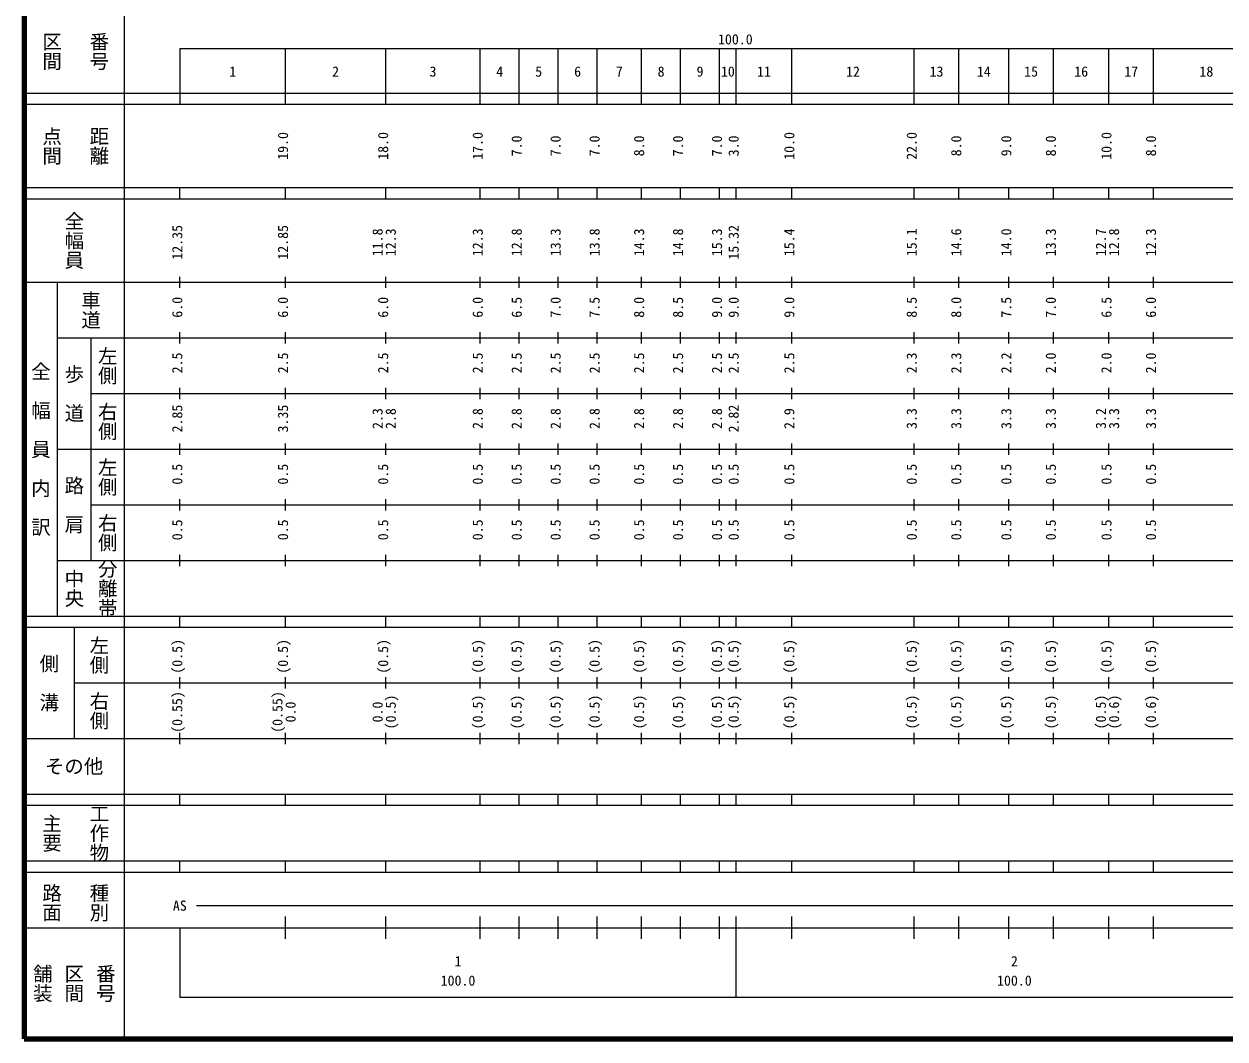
# Model space of a CAD drawing. Units: millimetres on the paper, enlarged 1000 times. Extents: x 40000 to 680000, y 20000 to 380000.
# Drawn here: x 40000 to 255846, y 20000 to 202409 of the extents above; entities that cross this region are included whole.
import ezdxf
from ezdxf.enums import TextEntityAlignment as Align

# ---------------------------------------------------------------- set-up
doc = ezdxf.new("R2010")
doc.units = ezdxf.units.MM
doc.header["$LTSCALE"] = 1000
doc.layers.add('M-TTL', color=2, linetype='Continuous', lineweight=140)
doc.layers.add('M-TTL-BAND', color=7, linetype='Continuous', lineweight=25)
doc.styles.add('@ＭＳ ゴシック', font='')
doc.styles.add('ＭＳ ゴシック', font='')
doc.styles.get('@ＭＳ ゴシック').set_extended_font_data('@MS Gothic')
doc.styles.get('ＭＳ ゴシック').set_extended_font_data('MS Gothic')

msp = doc.modelspace()

# ---------------------------------------------------------------- linework, layer by layer
at = {"layer": 'M-TTL'}
for p, q in [((40000, 380000), (40000, 20000)), ((40000, 20000), (680000, 20000))]:
    msp.add_line(p, q, dxfattribs=at)
at = {"layer": 'M-TTL-BAND'}
for p, q in [((58000, 370000), (58000, 20000)), ((68000, 198000), (579000, 198000)), ((68000, 198000), (68000, 188000)), ((87000, 188000), (87000, 198000)), ((105000, 188000), (105000, 198000)), ((122000, 188000), (122000, 198000)), ((129000, 188000), (129000, 198000)), ((136000, 188000), (136000, 198000)), ((143000, 188000), (143000, 198000)), ((151000, 188000), (151000, 198000)), ((158000, 188000), (158000, 198000)), ((165000, 188000), (165000, 198000)), ((168000, 188000), (168000, 198000)), ((178000, 188000), (178000, 198000)), ((200000, 188000), (200000, 198000)), ((208000, 188000), (208000, 198000)), ((217000, 188000), (217000, 198000)), ((225000, 188000), (225000, 198000)), ((235000, 188000), (235000, 198000)), ((243000, 188000), (243000, 198000)), ((40000, 190000), (579000, 190000)), ((40000, 188000), (579000, 188000)), ((40000, 173000), (579000, 173000)), ((68000, 171000), (68000, 173000)), ((87000, 171000), (87000, 173000)), ((105000, 171000), (105000, 173000)), ((122000, 171000), (122000, 173000)), ((129000, 171000), (129000, 173000)), ((136000, 171000), (136000, 173000)), ((143000, 171000), (143000, 173000)), ((151000, 171000), (151000, 173000)), ((158000, 171000), (158000, 173000)), ((165000, 171000), (165000, 173000)), ((168000, 171000), (168000, 173000)), ((178000, 171000), (178000, 173000)), ((200000, 171000), (200000, 173000)), ((208000, 171000), (208000, 173000)), ((217000, 171000), (217000, 173000)), ((225000, 171000), (225000, 173000)), ((235000, 171000), (235000, 173000)), ((243000, 171000), (243000, 173000)), ((40000, 171000), (579000, 171000)), ((40000, 156000), (579000, 156000)), ((46000, 96000), (46000, 156000)), ((68000, 155000), (68000, 157000)), ((87000, 155000), (87000, 157000)), ((105000, 155000), (105000, 157000)), ((122000, 155000), (122000, 157000)), ((129000, 155000), (129000, 157000)), ((136000, 155000), (136000, 157000)), ((143000, 155000), (143000, 157000)), ((151000, 155000), (151000, 157000)), ((158000, 155000), (158000, 157000)), ((165000, 155000), (165000, 157000)), ((168000, 155000), (168000, 157000)), ((178000, 155000), (178000, 157000)), ((200000, 155000), (200000, 157000)), ((208000, 155000), (208000, 157000)), ((217000, 155000), (217000, 157000)), ((225000, 155000), (225000, 157000)), ((235000, 155000), (235000, 157000)), ((243000, 155000), (243000, 157000)), ((68000, 145000), (68000, 147000)), ((87000, 145000), (87000, 147000)), ((105000, 145000), (105000, 147000)), ((122000, 145000), (122000, 147000)), ((129000, 145000), (129000, 147000)), ((136000, 145000), (136000, 147000)), ((143000, 145000), (143000, 147000)), ((151000, 145000), (151000, 147000)), ((158000, 145000), (158000, 147000)), ((165000, 145000), (165000, 147000)), ((168000, 145000), (168000, 147000)), ((178000, 145000), (178000, 147000)), ((200000, 145000), (200000, 147000)), ((208000, 145000), (208000, 147000)), ((217000, 145000), (217000, 147000)), ((225000, 145000), (225000, 147000)), ((235000, 145000), (235000, 147000)), ((243000, 145000), (243000, 147000)), ((46000, 146000), (579000, 146000)), ((52000, 146000), (52000, 106000)), ((52000, 136000), (579000, 136000)), ((68000, 135000), (68000, 137000)), ((87000, 135000), (87000, 137000)), ((105000, 135000), (105000, 137000)), ((122000, 135000), (122000, 137000)), ((129000, 135000), (129000, 137000)), ((136000, 135000), (136000, 137000)), ((143000, 135000), (143000, 137000)), ((151000, 135000), (151000, 137000)), ((158000, 135000), (158000, 137000)), ((165000, 135000), (165000, 137000)), ((168000, 135000), (168000, 137000)), ((178000, 135000), (178000, 137000)), ((200000, 135000), (200000, 137000)), ((208000, 135000), (208000, 137000)), ((217000, 135000), (217000, 137000)), ((225000, 135000), (225000, 137000)), ((235000, 135000), (235000, 137000)), ((243000, 135000), (243000, 137000)), ((46000, 126000), (579000, 126000)), ((68000, 125000), (68000, 127000)), ((87000, 125000), (87000, 127000)), ((105000, 125000), (105000, 127000)), ((122000, 125000), (122000, 127000)), ((129000, 125000), (129000, 127000)), ((136000, 125000), (136000, 127000)), ((143000, 125000), (143000, 127000)), ((151000, 125000), (151000, 127000)), ((158000, 125000), (158000, 127000)), ((165000, 125000), (165000, 127000)), ((168000, 125000), (168000, 127000)), ((178000, 125000), (178000, 127000)), ((200000, 125000), (200000, 127000)), ((208000, 125000), (208000, 127000)), ((217000, 125000), (217000, 127000)), ((225000, 125000), (225000, 127000)), ((235000, 125000), (235000, 127000)), ((243000, 125000), (243000, 127000)), ((68000, 115000), (68000, 117000)), ((87000, 115000), (87000, 117000)), ((105000, 115000), (105000, 117000)), ((122000, 115000), (122000, 117000)), ((129000, 115000), (129000, 117000)), ((136000, 115000), (136000, 117000)), ((143000, 115000), (143000, 117000)), ((151000, 115000), (151000, 117000)), ((158000, 115000), (158000, 117000)), ((165000, 115000), (165000, 117000)), ((168000, 115000), (168000, 117000)), ((178000, 115000), (178000, 117000)), ((200000, 115000), (200000, 117000)), ((208000, 115000), (208000, 117000)), ((217000, 115000), (217000, 117000)), ((225000, 115000), (225000, 117000)), ((235000, 115000), (235000, 117000)), ((243000, 115000), (243000, 117000)), ((52000, 116000), (579000, 116000)), ((46000, 106000), (579000, 106000)), ((68000, 105000), (68000, 107000)), ((87000, 105000), (87000, 107000)), ((105000, 105000), (105000, 107000)), ((122000, 105000), (122000, 107000)), ((129000, 105000), (129000, 107000)), ((136000, 105000), (136000, 107000)), ((143000, 105000), (143000, 107000)), ((151000, 105000), (151000, 107000)), ((158000, 105000), (158000, 107000)), ((165000, 105000), (165000, 107000)), ((168000, 105000), (168000, 107000)), ((178000, 105000), (178000, 107000)), ((200000, 105000), (200000, 107000)), ((208000, 105000), (208000, 107000)), ((217000, 105000), (217000, 107000)), ((225000, 105000), (225000, 107000)), ((235000, 105000), (235000, 107000)), ((243000, 105000), (243000, 107000)), ((40000, 96000), (579000, 96000)), ((68000, 94000), (68000, 96000)), ((87000, 94000), (87000, 96000)), ((105000, 94000), (105000, 96000)), ((122000, 94000), (122000, 96000)), ((129000, 94000), (129000, 96000)), ((136000, 94000), (136000, 96000)), ((143000, 94000), (143000, 96000)), ((151000, 94000), (151000, 96000)), ((158000, 94000), (158000, 96000)), ((165000, 94000), (165000, 96000)), ((168000, 94000), (168000, 96000)), ((178000, 94000), (178000, 96000)), ((200000, 94000), (200000, 96000)), ((208000, 94000), (208000, 96000)), ((217000, 94000), (217000, 96000)), ((225000, 94000), (225000, 96000)), ((235000, 94000), (235000, 96000)), ((243000, 94000), (243000, 96000)), ((40000, 94000), (579000, 94000)), ((49000, 94000), (49000, 74000)), ((68000, 83000), (68000, 85000)), ((87000, 83000), (87000, 85000)), ((105000, 83000), (105000, 85000)), ((122000, 83000), (122000, 85000)), ((129000, 83000), (129000, 85000)), ((136000, 83000), (136000, 85000)), ((143000, 83000), (143000, 85000)), ((151000, 83000), (151000, 85000)), ((158000, 83000), (158000, 85000)), ((165000, 83000), (165000, 85000)), ((168000, 83000), (168000, 85000)), ((178000, 83000), (178000, 85000)), ((200000, 83000), (200000, 85000)), ((208000, 83000), (208000, 85000)), ((217000, 83000), (217000, 85000)), ((225000, 83000), (225000, 85000)), ((235000, 83000), (235000, 85000)), ((243000, 83000), (243000, 85000)), ((49000, 84000), (579000, 84000)), ((40000, 74000), (579000, 74000)), ((68000, 73000), (68000, 75000)), ((87000, 73000), (87000, 75000)), ((105000, 73000), (105000, 75000)), ((122000, 73000), (122000, 75000)), ((129000, 73000), (129000, 75000)), ((136000, 73000), (136000, 75000)), ((143000, 73000), (143000, 75000)), ((151000, 73000), (151000, 75000)), ((158000, 73000), (158000, 75000)), ((165000, 73000), (165000, 75000)), ((168000, 73000), (168000, 75000)), ((178000, 73000), (178000, 75000)), ((200000, 73000), (200000, 75000)), ((208000, 73000), (208000, 75000)), ((217000, 73000), (217000, 75000)), ((225000, 73000), (225000, 75000)), ((235000, 73000), (235000, 75000)), ((243000, 73000), (243000, 75000)), ((40000, 64000), (579000, 64000)), ((68000, 62000), (68000, 64000)), ((87000, 62000), (87000, 64000)), ((105000, 62000), (105000, 64000)), ((122000, 62000), (122000, 64000)), ((129000, 62000), (129000, 64000)), ((136000, 62000), (136000, 64000)), ((143000, 62000), (143000, 64000)), ((151000, 62000), (151000, 64000)), ((158000, 62000), (158000, 64000)), ((165000, 62000), (165000, 64000)), ((168000, 62000), (168000, 64000)), ((178000, 62000), (178000, 64000)), ((200000, 62000), (200000, 64000)), ((208000, 62000), (208000, 64000)), ((217000, 62000), (217000, 64000)), ((225000, 62000), (225000, 64000)), ((235000, 62000), (235000, 64000)), ((243000, 62000), (243000, 64000)), ((40000, 62000), (579000, 62000)), ((40000, 52000), (579000, 52000)), ((68000, 50000), (68000, 52000)), ((87000, 50000), (87000, 52000)), ((105000, 50000), (105000, 52000)), ((122000, 50000), (122000, 52000)), ((129000, 50000), (129000, 52000)), ((136000, 50000), (136000, 52000)), ((143000, 50000), (143000, 52000)), ((151000, 50000), (151000, 52000)), ((158000, 50000), (158000, 52000)), ((165000, 50000), (165000, 52000)), ((168000, 50000), (168000, 52000)), ((178000, 50000), (178000, 52000)), ((200000, 50000), (200000, 52000)), ((208000, 50000), (208000, 52000)), ((217000, 50000), (217000, 52000)), ((225000, 50000), (225000, 52000)), ((235000, 50000), (235000, 52000)), ((243000, 50000), (243000, 52000)), ((40000, 50000), (579000, 50000)), ((71000, 44000), (570000, 44000)), ((87000, 38000), (87000, 42000)), ((105000, 38000), (105000, 42000)), ((122000, 38000), (122000, 42000)), ((129000, 38000), (129000, 42000)), ((136000, 38000), (136000, 42000)), ((143000, 38000), (143000, 42000)), ((151000, 38000), (151000, 42000)), ((158000, 38000), (158000, 42000)), ((165000, 38000), (165000, 42000)), ((168000, 27500), (168000, 42000)), ((178000, 38000), (178000, 42000)), ((200000, 38000), (200000, 42000)), ((208000, 38000), (208000, 42000)), ((217000, 38000), (217000, 42000)), ((225000, 38000), (225000, 42000)), ((235000, 38000), (235000, 42000)), ((243000, 38000), (243000, 42000)), ((40000, 40000), (579000, 40000)), ((68000, 40000), (68000, 27500)), ((68000, 27500), (579000, 27500))]:
    msp.add_line(p, q, dxfattribs=at)

# ---------------------------------------------------------------- texts
at = {"layer": 'M-TTL-BAND', "style": '@ＭＳ ゴシック'}
for s, p in [('番号', (53500, 197500)), ('区間', (45000, 197500)), ('点間', (45000, 180500)), ('距離', (53500, 180500)), ('全幅員', (49000, 163500)), ('車道', (52000, 151000)), ('左側', (55000, 141000)), ('全\u3000幅\u3000員\u3000内\u3000訳', (43000, 126000)), ('歩\u3000道', (49000, 136000)), ('右側', (55000, 131000)), ('左側', (55000, 121000)), ('路\u3000肩', (49000, 116000)), ('右側', (55000, 111000)), ('分離帯', (55000, 101000)), ('中央', (49000, 101000)), ('左側', (53500, 89000)), ('側\u3000溝', (44500, 84000)), ('右側', (53500, 79000)), ('工作物', (53500, 57000)), ('主要', (45000, 57000)), ('路面', (45000, 44500)), ('種別', (53500, 44500)), ('舗装', (43333, 30000)), ('区間', (49000, 30000)), ('番号', (54667, 30000))]:
    msp.add_text(s, height=2566, rotation=270, dxfattribs=at).set_placement(p, align=Align.MIDDLE_CENTER)
at = {"layer": 'M-TTL-BAND', "style": 'ＭＳ ゴシック'}
for s, p in [('100.0', (167844, 198195)), ('1', (77500, 192405)), ('2', (96000, 192405)), ('3', (113500, 192405)), ('4', (125500, 192405)), ('5', (132500, 192405)), ('6', (139500, 192405)), ('7', (147000, 192405)), ('8', (154500, 192405)), ('9', (161500, 192405)), ('10', (166500, 192405)), ('11', (173000, 192405)), ('12', (189000, 192405)), ('13', (204000, 192405)), ('14', (212500, 192405)), ('15', (221000, 192405)), ('16', (230000, 192405)), ('17', (239000, 192405)), ('18', (252500, 192405)), ('AS', (68000, 42500)), ('1', (118000, 32523)), ('2', (218000, 32523)), ('100.0', (118000, 29033)), ('100.0', (218000, 29033))]:
    msp.add_text(s, height=1833, dxfattribs=at).set_placement(p, align=Align.BOTTOM_CENTER)
for s, p in [('19.0', (88000, 180500)), ('18.0', (106000, 180500)), ('17.0', (123000, 180500)), ('7.0', (130000, 180500)), ('7.0', (137000, 180500)), ('7.0', (144000, 180500)), ('8.0', (152000, 180500)), ('7.0', (159000, 180500)), ('7.0', (166000, 180500)), ('3.0', (169000, 180500)), ('10.0', (179000, 180500)), ('22.0', (201000, 180500)), ('8.0', (209000, 180500)), ('9.0', (218000, 180500)), ('8.0', (226000, 180500)), ('10.0', (236000, 180500)), ('8.0', (244000, 180500)), ('12.35', (69000, 163174)), ('12.85', (88000, 163174)), ('11.8', (105000, 163174)), ('12.3', (107370, 163174)), ('12.3', (123000, 163174)), ('12.8', (130000, 163174)), ('13.3', (137000, 163174)), ('13.8', (144000, 163174)), ('14.3', (152000, 163174)), ('14.8', (159000, 163174)), ('15.3', (166000, 163174)), ('15.32', (169000, 163174)), ('15.4', (179000, 163174)), ('15.1', (201000, 163174)), ('14.6', (209000, 163174)), ('14.0', (218000, 163174)), ('13.3', (226000, 163174)), ('12.7', (235000, 163174)), ('12.8', (237370, 163174)), ('12.3', (244000, 163174)), ('6.0', (69000, 151500)), ('6.0', (88000, 151500)), ('6.0', (106000, 151500)), ('6.0', (123000, 151500)), ('6.5', (130000, 151500)), ('7.0', (137000, 151500)), ('7.5', (144000, 151500)), ('8.0', (152000, 151500)), ('8.5', (159000, 151500)), ('9.0', (166000, 151500)), ('9.0', (169000, 151500)), ('9.0', (179000, 151500)), ('8.5', (201000, 151500)), ('8.0', (209000, 151500)), ('7.5', (218000, 151500)), ('7.0', (226000, 151500)), ('6.5', (236000, 151500)), ('6.0', (244000, 151500)), ('2.5', (69000, 141500)), ('2.5', (88000, 141500)), ('2.5', (106000, 141500)), ('2.5', (123000, 141500)), ('2.5', (130000, 141500)), ('2.5', (137000, 141500)), ('2.5', (144000, 141500)), ('2.5', (152000, 141500)), ('2.5', (159000, 141500)), ('2.5', (166000, 141500)), ('2.5', (169000, 141500)), ('2.5', (179000, 141500)), ('2.3', (201000, 141500)), ('2.3', (209000, 141500)), ('2.2', (218000, 141500)), ('2.0', (226000, 141500)), ('2.0', (236000, 141500)), ('2.0', (244000, 141500)), ('2.85', (69000, 131500)), ('3.35', (88000, 131500)), ('2.82', (169000, 131500)), ('2.3', (105000, 131500)), ('2.8', (107370, 131500)), ('2.8', (123000, 131500)), ('2.8', (130000, 131500)), ('2.8', (137000, 131500)), ('2.8', (144000, 131500)), ('2.8', (152000, 131500)), ('2.8', (159000, 131500)), ('2.8', (166000, 131500)), ('2.9', (179000, 131500)), ('3.3', (201000, 131500)), ('3.3', (209000, 131500)), ('3.3', (218000, 131500)), ('3.3', (226000, 131500)), ('3.2', (235000, 131500)), ('3.3', (237370, 131500)), ('3.3', (244000, 131500)), ('0.5', (69000, 121500)), ('0.5', (88000, 121500)), ('0.5', (106000, 121500)), ('0.5', (123000, 121500)), ('0.5', (130000, 121500)), ('0.5', (137000, 121500)), ('0.5', (144000, 121500)), ('0.5', (152000, 121500)), ('0.5', (159000, 121500)), ('0.5', (166000, 121500)), ('0.5', (169000, 121500)), ('0.5', (179000, 121500)), ('0.5', (201000, 121500)), ('0.5', (209000, 121500)), ('0.5', (218000, 121500)), ('0.5', (226000, 121500)), ('0.5', (236000, 121500)), ('0.5', (244000, 121500)), ('0.5', (69000, 111500)), ('0.5', (88000, 111500)), ('0.5', (106000, 111500)), ('0.5', (123000, 111500)), ('0.5', (130000, 111500)), ('0.5', (137000, 111500)), ('0.5', (144000, 111500)), ('0.5', (152000, 111500)), ('0.5', (159000, 111500)), ('0.5', (166000, 111500)), ('0.5', (169000, 111500)), ('0.5', (179000, 111500)), ('0.5', (201000, 111500)), ('0.5', (209000, 111500)), ('0.5', (218000, 111500)), ('0.5', (226000, 111500)), ('0.5', (236000, 111500)), ('0.5', (244000, 111500)), ('(0.5)', (69000, 88764)), ('(0.5)', (88000, 88764)), ('(0.5)', (106000, 88764)), ('(0.5)', (123000, 88764)), ('(0.5)', (130000, 88764)), ('(0.5)', (137000, 88764)), ('(0.5)', (144000, 88764)), ('(0.5)', (152000, 88764)), ('(0.5)', (159000, 88764)), ('(0.5)', (166000, 88764)), ('(0.5)', (169000, 88764)), ('(0.5)', (179000, 88764)), ('(0.5)', (201000, 88764)), ('(0.5)', (209000, 88764)), ('(0.5)', (218000, 88764)), ('(0.5)', (226000, 88764)), ('(0.5)', (236000, 88764)), ('(0.5)', (244000, 88764)), ('(0.55)', (69000, 78764)), ('(0.55)', (87000, 78764)), ('0.0', (89370, 78764)), ('0.0', (105000, 78764)), ('(0.5)', (107370, 78764)), ('(0.5)', (123000, 78764)), ('(0.5)', (130000, 78764)), ('(0.5)', (137000, 78764)), ('(0.5)', (144000, 78764)), ('(0.5)', (152000, 78764)), ('(0.5)', (159000, 78764)), ('(0.5)', (166000, 78764)), ('(0.5)', (169000, 78764)), ('(0.5)', (179000, 78764)), ('(0.5)', (201000, 78764)), ('(0.5)', (209000, 78764)), ('(0.5)', (218000, 78764)), ('(0.5)', (226000, 78764)), ('(0.5)', (235000, 78764)), ('(0.6)', (237370, 78764)), ('(0.6)', (244000, 78764))]:
    msp.add_text(s, height=1833, rotation=90, dxfattribs=at).set_placement(p, align=Align.BOTTOM_CENTER)
msp.add_text('その他', height=2566, dxfattribs=at).set_placement((49000, 69000), align=Align.MIDDLE_CENTER)

doc.saveas('drawing.dxf')
